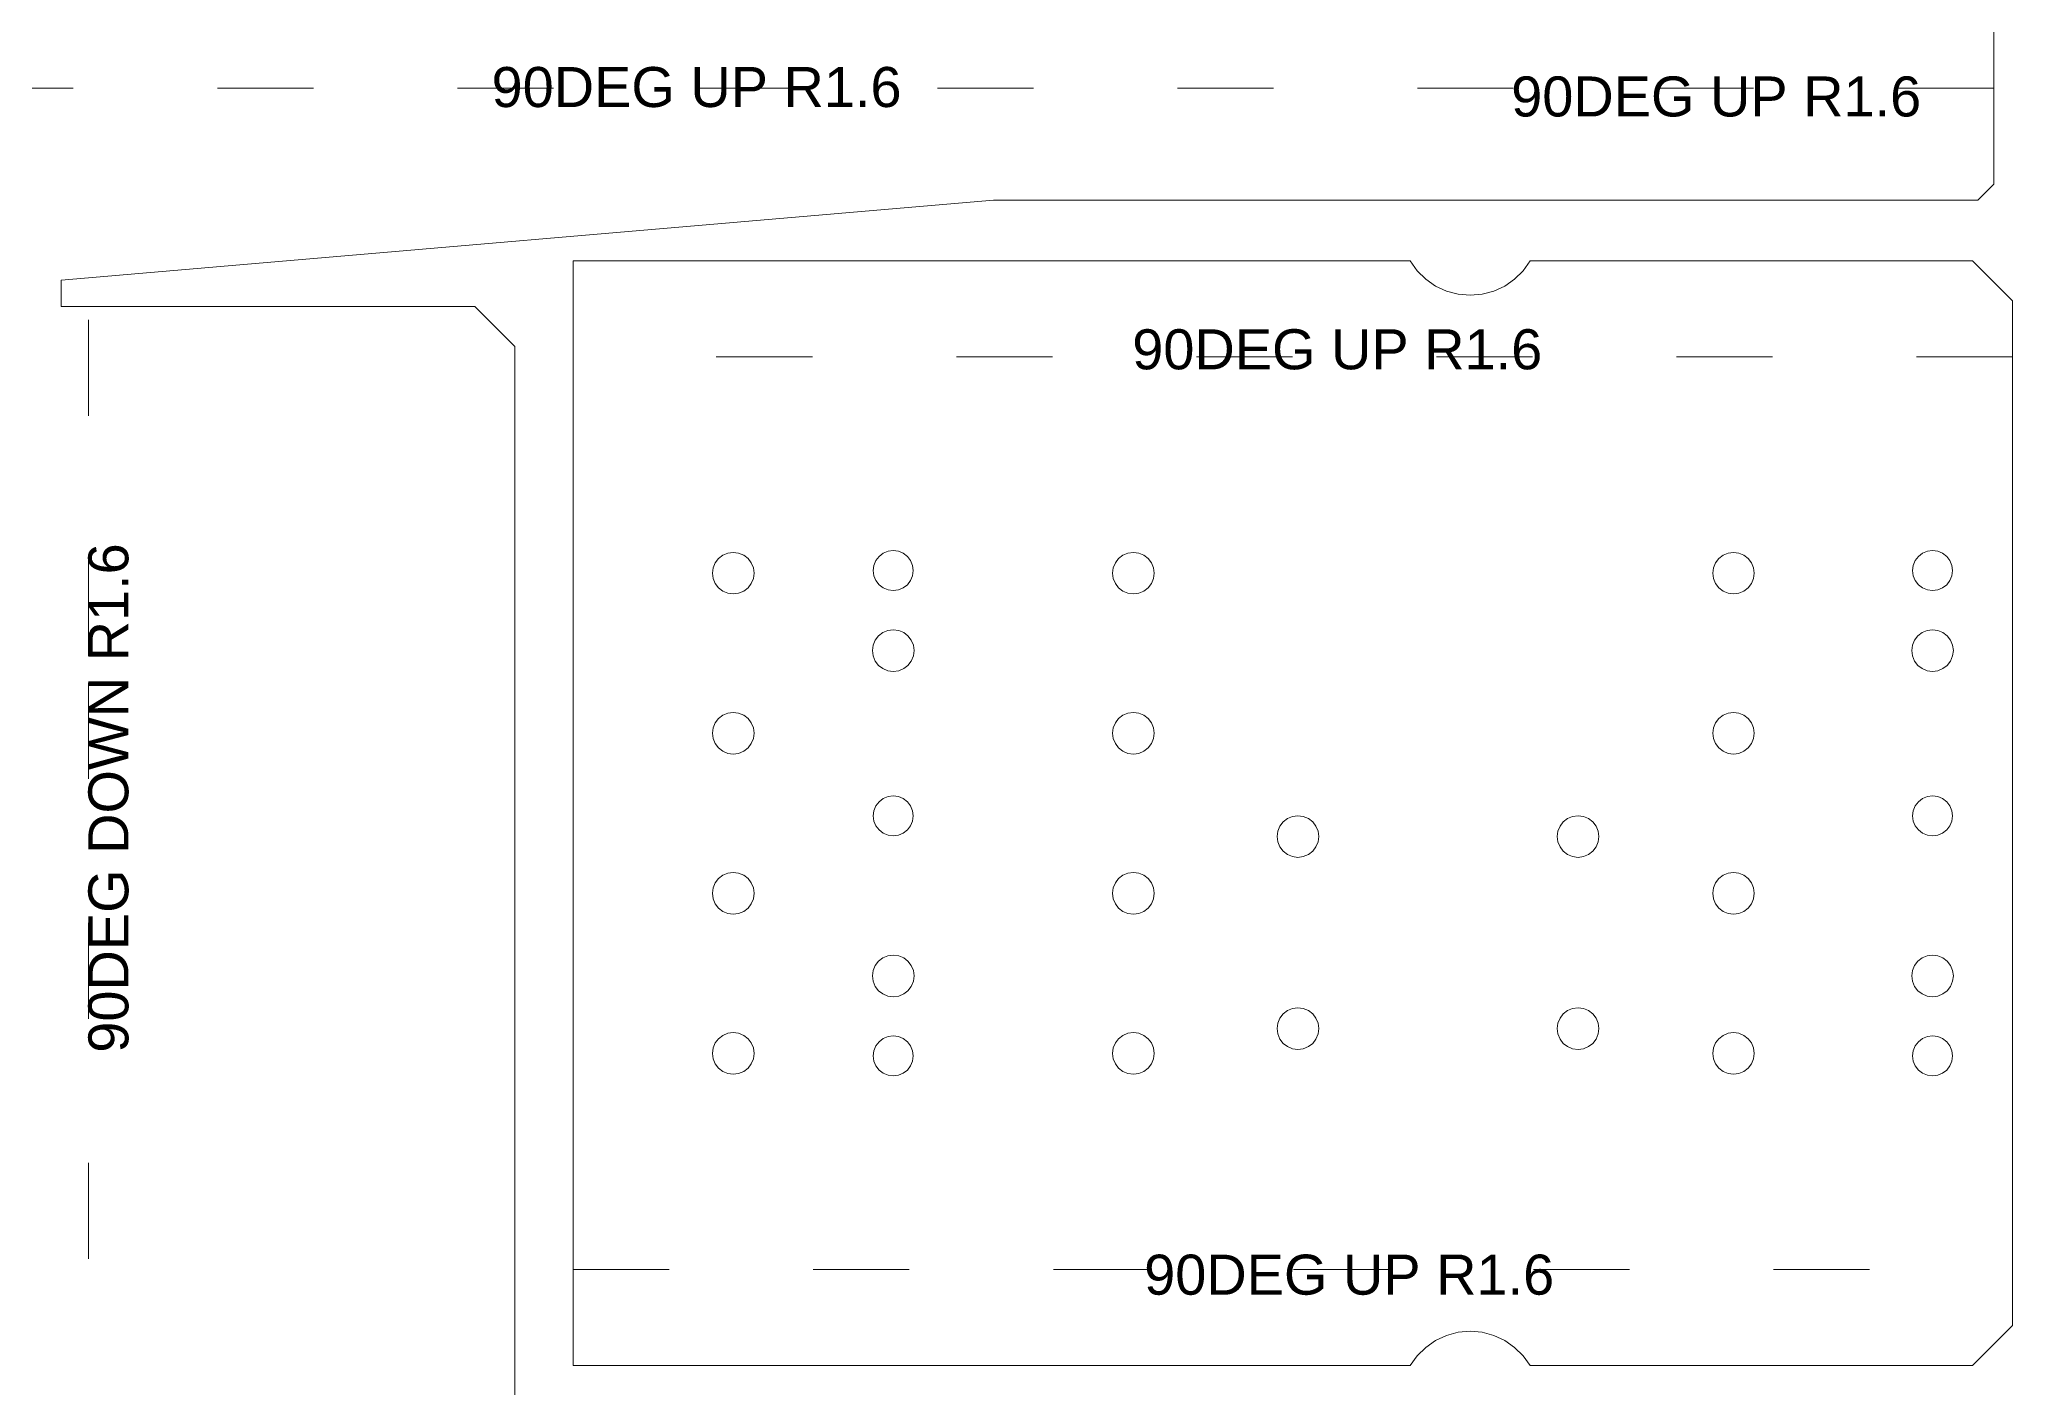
# Model space of a CAD drawing. Extents: x -21 to 705, y 870 to 3200.
# Drawn here: x 131.9 to 378.5, y 2863.4 to 3031.8 of the extents above; entities that cross this region are included whole.
import ezdxf

# ---------------------------------------------------------------- set-up
doc = ezdxf.new("R2010")
doc.units = 0
doc.linetypes.add('ACAD_ISO03W100', pattern=[30, 12, -18])
doc.layers.get('0').update_dxf_attribs({"lineweight": 25, "true_color": 0xffffff})
doc.layers.add('Layer0', color=7, linetype='BYLAYER', lineweight=5)
doc.styles.add('textstyle0', font='')
doc.styles.add('textstyle1', font='')
doc.styles.add('textstyle19', font='')
doc.styles.add('textstyle22', font='')
doc.styles.add('textstyle23', font='')
doc.styles.get('textstyle0').set_extended_font_data('Arial')
doc.styles.get('textstyle1').set_extended_font_data('Arial')
doc.styles.get('textstyle19').set_extended_font_data('Arial')
doc.styles.get('textstyle22').set_extended_font_data('Arial')
doc.styles.get('textstyle23').set_extended_font_data('Arial')

msp = doc.modelspace()

# ---------------------------------------------------------------- linework, layer by layer
at = {"layer": 'Layer0'}
for p, q in [((376.17, 3197.63), (376.17, 3025.74)), ((376.17, 3013.76), (376.17, 3025.74)), ((374.17, 3011.76), (376.17, 3013.76)), ((251.17, 3011.76), (134.67, 3001.76)), ((374.17, 3011.76), (251.17, 3011.76)), ((198.63, 3004.17), (303.25, 3004.17)), ((198.63, 3004.17), (198.65, 2992.17)), ((303.25, 3004.17), (304.12, 3002.94)), ((317.37, 3002.94), (318.23, 3004.17)), ((318.23, 3004.17), (373.53, 3004.17)), ((378.53, 2999.17), (373.53, 3004.17)), ((134.67, 3001.76), (134.67, 2998.46)), ((304.12, 3002.94), (305.19, 3001.88)), ((305.19, 3001.88), (306.42, 3001.02)), ((306.42, 3001.02), (307.79, 3000.38)), ((313.7, 3000.38), (315.06, 3001.02)), ((315.06, 3001.02), (316.3, 3001.88)), ((316.3, 3001.88), (317.37, 3002.94)), ((307.79, 3000.38), (309.24, 3000)), ((309.24, 3000), (310.74, 2999.87)), ((310.74, 2999.87), (312.24, 3000)), ((312.24, 3000), (313.7, 3000.38)), ((378.53, 2999.17), (378.53, 2992.17)), ((134.67, 2998.46), (137.2, 2998.46)), ((137.2, 2998.46), (138.05, 2998.46)), ((138.05, 2998.46), (186.34, 2998.46)), ((191.34, 2993.46), (186.34, 2998.46)), ((191.34, 2524.46), (191.34, 2993.46)), ((198.65, 2992.17), (198.65, 2878.13)), ((378.53, 2878.13), (378.53, 2992.17)), ((216.4, 2966.45), (216.14, 2965.82)), ((216.81, 2966.98), (216.4, 2966.45)), ((217.35, 2967.4), (216.81, 2966.98)), ((217.97, 2967.66), (217.35, 2967.4)), ((218.65, 2967.75), (217.97, 2967.66)), ((219.32, 2967.66), (218.65, 2967.75)), ((219.95, 2967.4), (219.32, 2967.66)), ((220.49, 2966.98), (219.95, 2967.4)), ((220.9, 2966.45), (220.49, 2966.98)), ((221.16, 2965.82), (220.9, 2966.45)), ((236.23, 2966.11), (236.48, 2966.72)), ((236.48, 2966.72), (236.88, 2967.23)), ((236.88, 2967.23), (237.4, 2967.63)), ((237.4, 2967.63), (238, 2967.88)), ((238, 2967.88), (238.65, 2967.97)), ((238.65, 2967.97), (239.29, 2967.88)), ((239.29, 2967.88), (239.9, 2967.63)), ((239.9, 2967.63), (240.41, 2967.23)), ((240.41, 2967.23), (240.81, 2966.72)), ((240.81, 2966.72), (241.06, 2966.11)), ((266.4, 2966.45), (266.14, 2965.82)), ((266.81, 2966.98), (266.4, 2966.45)), ((267.35, 2967.4), (266.81, 2966.98)), ((267.97, 2967.66), (267.35, 2967.4)), ((268.65, 2967.75), (267.97, 2967.66)), ((269.32, 2967.66), (268.65, 2967.75)), ((269.95, 2967.4), (269.32, 2967.66)), ((270.49, 2966.98), (269.95, 2967.4)), ((270.9, 2966.45), (270.49, 2966.98)), ((271.16, 2965.82), (270.9, 2966.45)), ((341.4, 2966.45), (341.14, 2965.82)), ((341.81, 2966.98), (341.4, 2966.45)), ((342.35, 2967.4), (341.81, 2966.98)), ((342.97, 2967.66), (342.35, 2967.4)), ((343.65, 2967.75), (342.97, 2967.66)), ((344.32, 2967.66), (343.65, 2967.75)), ((344.95, 2967.4), (344.32, 2967.66)), ((345.49, 2966.98), (344.95, 2967.4)), ((345.9, 2966.45), (345.49, 2966.98)), ((346.16, 2965.82), (345.9, 2966.45)), ((366.11, 2966.11), (366.36, 2966.72)), ((366.36, 2966.72), (366.76, 2967.23)), ((366.76, 2967.23), (367.28, 2967.63)), ((367.28, 2967.63), (367.88, 2967.88)), ((367.88, 2967.88), (368.53, 2967.97)), ((368.53, 2967.97), (369.17, 2967.88)), ((369.17, 2967.88), (369.78, 2967.63)), ((369.78, 2967.63), (370.3, 2967.23)), ((370.3, 2967.23), (370.69, 2966.72)), ((370.69, 2966.72), (370.94, 2966.11)), ((216.14, 2965.82), (216.05, 2965.15)), ((216.05, 2965.15), (216.14, 2964.47)), ((216.14, 2964.47), (216.4, 2963.85)), ((220.9, 2963.85), (221.16, 2964.47)), ((221.25, 2965.15), (221.16, 2965.82)), ((221.16, 2964.47), (221.25, 2965.15)), ((236.15, 2965.47), (236.23, 2966.11)), ((236.23, 2964.82), (236.15, 2965.47)), ((236.48, 2964.22), (236.23, 2964.82)), ((236.88, 2963.7), (236.48, 2964.22)), ((240.81, 2964.22), (240.41, 2963.7)), ((241.06, 2964.82), (240.81, 2964.22)), ((241.06, 2966.11), (241.15, 2965.47)), ((241.15, 2965.47), (241.06, 2964.82)), ((266.14, 2965.82), (266.05, 2965.15)), ((266.05, 2965.15), (266.14, 2964.47)), ((266.14, 2964.47), (266.4, 2963.85)), ((270.9, 2963.85), (271.16, 2964.47)), ((271.25, 2965.15), (271.16, 2965.82)), ((271.16, 2964.47), (271.25, 2965.15)), ((341.14, 2965.82), (341.05, 2965.15)), ((341.05, 2965.15), (341.14, 2964.47)), ((341.14, 2964.47), (341.4, 2963.85)), ((345.9, 2963.85), (346.16, 2964.47)), ((346.25, 2965.15), (346.16, 2965.82)), ((346.16, 2964.47), (346.25, 2965.15)), ((366.03, 2965.47), (366.11, 2966.11)), ((366.11, 2964.82), (366.03, 2965.47)), ((366.36, 2964.22), (366.11, 2964.82)), ((366.76, 2963.7), (366.36, 2964.22)), ((370.69, 2964.22), (370.3, 2963.7)), ((370.94, 2964.82), (370.69, 2964.22)), ((370.94, 2966.11), (371.03, 2965.47)), ((371.03, 2965.47), (370.94, 2964.82)), ((216.4, 2963.85), (216.81, 2963.31)), ((216.81, 2963.31), (217.35, 2962.89)), ((217.35, 2962.89), (217.97, 2962.63)), ((217.97, 2962.63), (218.65, 2962.55)), ((218.65, 2962.55), (219.32, 2962.63)), ((219.32, 2962.63), (219.95, 2962.89)), ((219.95, 2962.89), (220.49, 2963.31)), ((220.49, 2963.31), (220.9, 2963.85)), ((237.4, 2963.3), (236.88, 2963.7)), ((238, 2963.05), (237.4, 2963.3)), ((238.65, 2962.97), (238, 2963.05)), ((239.29, 2963.05), (238.65, 2962.97)), ((239.9, 2963.3), (239.29, 2963.05)), ((240.41, 2963.7), (239.9, 2963.3)), ((266.4, 2963.85), (266.81, 2963.31)), ((266.81, 2963.31), (267.35, 2962.89)), ((267.35, 2962.89), (267.97, 2962.63)), ((267.97, 2962.63), (268.65, 2962.55)), ((268.65, 2962.55), (269.32, 2962.63)), ((269.32, 2962.63), (269.95, 2962.89)), ((269.95, 2962.89), (270.49, 2963.31)), ((270.49, 2963.31), (270.9, 2963.85)), ((341.4, 2963.85), (341.81, 2963.31)), ((341.81, 2963.31), (342.35, 2962.89)), ((342.35, 2962.89), (342.97, 2962.63)), ((342.97, 2962.63), (343.65, 2962.55)), ((343.65, 2962.55), (344.32, 2962.63)), ((344.32, 2962.63), (344.95, 2962.89)), ((344.95, 2962.89), (345.49, 2963.31)), ((345.49, 2963.31), (345.9, 2963.85)), ((367.28, 2963.3), (366.76, 2963.7)), ((367.88, 2963.05), (367.28, 2963.3)), ((368.53, 2962.97), (367.88, 2963.05)), ((369.17, 2963.05), (368.53, 2962.97)), ((369.78, 2963.3), (369.17, 2963.05)), ((370.3, 2963.7), (369.78, 2963.3)), ((236.13, 2956.14), (236.39, 2956.77)), ((236.39, 2956.77), (236.81, 2957.31)), ((236.81, 2957.31), (237.35, 2957.72)), ((237.35, 2957.72), (237.97, 2957.98)), ((237.97, 2957.98), (238.65, 2958.07)), ((238.65, 2958.07), (239.32, 2957.98)), ((239.32, 2957.98), (239.95, 2957.72)), ((239.95, 2957.72), (240.48, 2957.31)), ((240.48, 2957.31), (240.9, 2956.77)), ((240.9, 2956.77), (241.16, 2956.14)), ((366.02, 2956.14), (366.28, 2956.77)), ((366.28, 2956.77), (366.69, 2957.31)), ((366.69, 2957.31), (367.23, 2957.72)), ((367.23, 2957.72), (367.85, 2957.98)), ((367.85, 2957.98), (368.53, 2958.07)), ((368.53, 2958.07), (369.2, 2957.98)), ((369.2, 2957.98), (369.83, 2957.72)), ((369.83, 2957.72), (370.37, 2957.31)), ((370.37, 2957.31), (370.78, 2956.77)), ((370.78, 2956.77), (371.04, 2956.14)), ((236.05, 2955.47), (236.13, 2956.14)), ((236.13, 2954.8), (236.05, 2955.47)), ((236.39, 2954.17), (236.13, 2954.8)), ((236.81, 2953.63), (236.39, 2954.17)), ((240.9, 2954.17), (240.48, 2953.63)), ((241.16, 2954.8), (240.9, 2954.17)), ((241.16, 2956.14), (241.25, 2955.47)), ((241.25, 2955.47), (241.16, 2954.8)), ((365.93, 2955.47), (366.02, 2956.14)), ((366.02, 2954.8), (365.93, 2955.47)), ((366.28, 2954.17), (366.02, 2954.8)), ((366.69, 2953.63), (366.28, 2954.17)), ((370.78, 2954.17), (370.37, 2953.63)), ((371.04, 2954.8), (370.78, 2954.17)), ((371.04, 2956.14), (371.13, 2955.47)), ((371.13, 2955.47), (371.04, 2954.8)), ((237.35, 2953.22), (236.81, 2953.63)), ((237.97, 2952.96), (237.35, 2953.22)), ((238.65, 2952.87), (237.97, 2952.96)), ((239.32, 2952.96), (238.65, 2952.87)), ((239.95, 2953.22), (239.32, 2952.96)), ((240.48, 2953.63), (239.95, 2953.22)), ((367.23, 2953.22), (366.69, 2953.63)), ((367.85, 2952.96), (367.23, 2953.22)), ((368.53, 2952.87), (367.85, 2952.96)), ((369.2, 2952.96), (368.53, 2952.87)), ((369.83, 2953.22), (369.2, 2952.96)), ((370.37, 2953.63), (369.83, 2953.22)), ((216.81, 2946.98), (216.4, 2946.45)), ((217.35, 2947.4), (216.81, 2946.98)), ((217.97, 2947.66), (217.35, 2947.4)), ((218.65, 2947.75), (217.97, 2947.66)), ((219.32, 2947.66), (218.65, 2947.75)), ((219.95, 2947.4), (219.32, 2947.66)), ((220.49, 2946.98), (219.95, 2947.4)), ((220.9, 2946.45), (220.49, 2946.98)), ((266.81, 2946.98), (266.4, 2946.45)), ((267.35, 2947.4), (266.81, 2946.98)), ((267.97, 2947.66), (267.35, 2947.4)), ((268.65, 2947.75), (267.97, 2947.66)), ((269.32, 2947.66), (268.65, 2947.75)), ((269.95, 2947.4), (269.32, 2947.66)), ((270.49, 2946.98), (269.95, 2947.4)), ((270.9, 2946.45), (270.49, 2946.98)), ((341.81, 2946.98), (341.4, 2946.45)), ((342.35, 2947.4), (341.81, 2946.98)), ((342.97, 2947.66), (342.35, 2947.4)), ((343.65, 2947.75), (342.97, 2947.66)), ((344.32, 2947.66), (343.65, 2947.75)), ((344.95, 2947.4), (344.32, 2947.66)), ((345.49, 2946.98), (344.95, 2947.4)), ((345.9, 2946.45), (345.49, 2946.98)), ((216.14, 2945.82), (216.05, 2945.15)), ((216.05, 2945.15), (216.14, 2944.47)), ((216.4, 2946.45), (216.14, 2945.82)), ((216.14, 2944.47), (216.4, 2943.85)), ((221.16, 2945.82), (220.9, 2946.45)), ((220.9, 2943.85), (221.16, 2944.47)), ((221.25, 2945.15), (221.16, 2945.82)), ((221.16, 2944.47), (221.25, 2945.15)), ((266.14, 2945.82), (266.05, 2945.15)), ((266.05, 2945.15), (266.14, 2944.47)), ((266.4, 2946.45), (266.14, 2945.82)), ((266.14, 2944.47), (266.4, 2943.85)), ((271.16, 2945.82), (270.9, 2946.45)), ((270.9, 2943.85), (271.16, 2944.47)), ((271.25, 2945.15), (271.16, 2945.82)), ((271.16, 2944.47), (271.25, 2945.15)), ((341.14, 2945.82), (341.05, 2945.15)), ((341.05, 2945.15), (341.14, 2944.47)), ((341.4, 2946.45), (341.14, 2945.82)), ((341.14, 2944.47), (341.4, 2943.85)), ((346.16, 2945.82), (345.9, 2946.45)), ((345.9, 2943.85), (346.16, 2944.47)), ((346.25, 2945.15), (346.16, 2945.82)), ((346.16, 2944.47), (346.25, 2945.15)), ((216.4, 2943.85), (216.81, 2943.31)), ((216.81, 2943.31), (217.35, 2942.89)), ((217.35, 2942.89), (217.97, 2942.63)), ((217.97, 2942.63), (218.65, 2942.55)), ((218.65, 2942.55), (219.32, 2942.63)), ((219.32, 2942.63), (219.95, 2942.89)), ((219.95, 2942.89), (220.49, 2943.31)), ((220.49, 2943.31), (220.9, 2943.85)), ((266.4, 2943.85), (266.81, 2943.31)), ((266.81, 2943.31), (267.35, 2942.89)), ((267.35, 2942.89), (267.97, 2942.63)), ((267.97, 2942.63), (268.65, 2942.55)), ((268.65, 2942.55), (269.32, 2942.63)), ((269.32, 2942.63), (269.95, 2942.89)), ((269.95, 2942.89), (270.49, 2943.31)), ((270.49, 2943.31), (270.9, 2943.85)), ((341.4, 2943.85), (341.81, 2943.31)), ((341.81, 2943.31), (342.35, 2942.89)), ((342.35, 2942.89), (342.97, 2942.63)), ((342.97, 2942.63), (343.65, 2942.55)), ((343.65, 2942.55), (344.32, 2942.63)), ((344.32, 2942.63), (344.95, 2942.89)), ((344.95, 2942.89), (345.49, 2943.31)), ((345.49, 2943.31), (345.9, 2943.85)), ((236.88, 2936.59), (237.4, 2936.99)), ((237.4, 2936.99), (238, 2937.24)), ((238, 2937.24), (238.65, 2937.33)), ((238.65, 2937.33), (239.29, 2937.24)), ((239.29, 2937.24), (239.9, 2936.99)), ((239.9, 2936.99), (240.41, 2936.59)), ((366.76, 2936.59), (367.28, 2936.99)), ((367.28, 2936.99), (367.88, 2937.24)), ((367.88, 2937.24), (368.53, 2937.33)), ((368.53, 2937.33), (369.17, 2937.24)), ((369.17, 2937.24), (369.78, 2936.99)), ((369.78, 2936.99), (370.3, 2936.59)), ((236.15, 2934.83), (236.23, 2935.47)), ((236.23, 2934.18), (236.15, 2934.83)), ((236.23, 2935.47), (236.48, 2936.08)), ((236.48, 2936.08), (236.88, 2936.59)), ((240.41, 2936.59), (240.81, 2936.08)), ((240.81, 2936.08), (241.06, 2935.47)), ((241.06, 2935.47), (241.15, 2934.83)), ((241.15, 2934.83), (241.06, 2934.18)), ((287.92, 2934.49), (287.38, 2934.08)), ((288.55, 2934.75), (287.92, 2934.49)), ((289.22, 2934.84), (288.55, 2934.75)), ((289.89, 2934.75), (289.22, 2934.84)), ((290.52, 2934.49), (289.89, 2934.75)), ((291.06, 2934.08), (290.52, 2934.49)), ((322.92, 2934.49), (322.38, 2934.08)), ((323.55, 2934.75), (322.92, 2934.49)), ((324.22, 2934.84), (323.55, 2934.75)), ((324.89, 2934.75), (324.22, 2934.84)), ((325.52, 2934.49), (324.89, 2934.75)), ((326.06, 2934.08), (325.52, 2934.49)), ((366.03, 2934.83), (366.11, 2935.47)), ((366.11, 2934.18), (366.03, 2934.83)), ((366.11, 2935.47), (366.36, 2936.08)), ((366.36, 2936.08), (366.76, 2936.59)), ((370.3, 2936.59), (370.69, 2936.08)), ((370.69, 2936.08), (370.94, 2935.47)), ((370.94, 2935.47), (371.03, 2934.83)), ((371.03, 2934.83), (370.94, 2934.18)), ((236.48, 2933.58), (236.23, 2934.18)), ((236.88, 2933.06), (236.48, 2933.58)), ((237.4, 2932.66), (236.88, 2933.06)), ((238, 2932.41), (237.4, 2932.66)), ((238.65, 2932.33), (238, 2932.41)), ((239.29, 2932.41), (238.65, 2932.33)), ((239.9, 2932.66), (239.29, 2932.41)), ((240.41, 2933.06), (239.9, 2932.66)), ((240.81, 2933.58), (240.41, 2933.06)), ((241.06, 2934.18), (240.81, 2933.58)), ((286.71, 2932.91), (286.62, 2932.24)), ((286.62, 2932.24), (286.71, 2931.57)), ((286.97, 2933.54), (286.71, 2932.91)), ((287.38, 2934.08), (286.97, 2933.54)), ((291.47, 2933.54), (291.06, 2934.08)), ((291.73, 2932.91), (291.47, 2933.54)), ((291.82, 2932.24), (291.73, 2932.91)), ((291.73, 2931.57), (291.82, 2932.24)), ((321.71, 2932.91), (321.62, 2932.24)), ((321.62, 2932.24), (321.71, 2931.57)), ((321.97, 2933.54), (321.71, 2932.91)), ((322.38, 2934.08), (321.97, 2933.54)), ((326.47, 2933.54), (326.06, 2934.08)), ((326.73, 2932.91), (326.47, 2933.54)), ((326.82, 2932.24), (326.73, 2932.91)), ((326.73, 2931.57), (326.82, 2932.24)), ((366.36, 2933.58), (366.11, 2934.18)), ((366.76, 2933.06), (366.36, 2933.58)), ((367.28, 2932.66), (366.76, 2933.06)), ((367.88, 2932.41), (367.28, 2932.66)), ((368.53, 2932.33), (367.88, 2932.41)), ((369.17, 2932.41), (368.53, 2932.33)), ((369.78, 2932.66), (369.17, 2932.41)), ((370.3, 2933.06), (369.78, 2932.66)), ((370.69, 2933.58), (370.3, 2933.06)), ((370.94, 2934.18), (370.69, 2933.58)), ((286.71, 2931.57), (286.97, 2930.94)), ((286.97, 2930.94), (287.38, 2930.4)), ((287.38, 2930.4), (287.92, 2929.99)), ((287.92, 2929.99), (288.55, 2929.73)), ((288.55, 2929.73), (289.22, 2929.64)), ((289.22, 2929.64), (289.89, 2929.73)), ((289.89, 2929.73), (290.52, 2929.99)), ((290.52, 2929.99), (291.06, 2930.4)), ((291.06, 2930.4), (291.47, 2930.94)), ((291.47, 2930.94), (291.73, 2931.57)), ((321.71, 2931.57), (321.97, 2930.94)), ((321.97, 2930.94), (322.38, 2930.4)), ((322.38, 2930.4), (322.92, 2929.99)), ((322.92, 2929.99), (323.55, 2929.73)), ((323.55, 2929.73), (324.22, 2929.64)), ((324.22, 2929.64), (324.89, 2929.73)), ((324.89, 2929.73), (325.52, 2929.99)), ((325.52, 2929.99), (326.06, 2930.4)), ((326.06, 2930.4), (326.47, 2930.94)), ((326.47, 2930.94), (326.73, 2931.57)), ((217.35, 2927.4), (216.81, 2926.98)), ((217.97, 2927.66), (217.35, 2927.4)), ((218.65, 2927.75), (217.97, 2927.66)), ((219.32, 2927.66), (218.65, 2927.75)), ((219.95, 2927.4), (219.32, 2927.66)), ((220.49, 2926.98), (219.95, 2927.4)), ((267.35, 2927.4), (266.81, 2926.98)), ((267.97, 2927.66), (267.35, 2927.4)), ((268.65, 2927.75), (267.97, 2927.66)), ((269.32, 2927.66), (268.65, 2927.75)), ((269.95, 2927.4), (269.32, 2927.66)), ((270.49, 2926.98), (269.95, 2927.4)), ((342.35, 2927.4), (341.81, 2926.98)), ((342.97, 2927.66), (342.35, 2927.4)), ((343.65, 2927.75), (342.97, 2927.66)), ((344.32, 2927.66), (343.65, 2927.75)), ((344.95, 2927.4), (344.32, 2927.66)), ((345.49, 2926.98), (344.95, 2927.4)), ((216.14, 2925.82), (216.05, 2925.15)), ((216.05, 2925.15), (216.14, 2924.47)), ((216.4, 2926.45), (216.14, 2925.82)), ((216.81, 2926.98), (216.4, 2926.45)), ((220.9, 2926.45), (220.49, 2926.98)), ((221.16, 2925.82), (220.9, 2926.45)), ((221.25, 2925.15), (221.16, 2925.82)), ((221.16, 2924.47), (221.25, 2925.15)), ((266.14, 2925.82), (266.05, 2925.15)), ((266.05, 2925.15), (266.14, 2924.47)), ((266.4, 2926.45), (266.14, 2925.82)), ((266.81, 2926.98), (266.4, 2926.45)), ((270.9, 2926.45), (270.49, 2926.98)), ((271.16, 2925.82), (270.9, 2926.45)), ((271.25, 2925.15), (271.16, 2925.82)), ((271.16, 2924.47), (271.25, 2925.15)), ((341.14, 2925.82), (341.05, 2925.15)), ((341.05, 2925.15), (341.14, 2924.47)), ((341.4, 2926.45), (341.14, 2925.82)), ((341.81, 2926.98), (341.4, 2926.45)), ((345.9, 2926.45), (345.49, 2926.98)), ((346.16, 2925.82), (345.9, 2926.45)), ((346.25, 2925.15), (346.16, 2925.82)), ((346.16, 2924.47), (346.25, 2925.15)), ((216.14, 2924.47), (216.4, 2923.85)), ((216.4, 2923.85), (216.81, 2923.31)), ((216.81, 2923.31), (217.35, 2922.89)), ((217.35, 2922.89), (217.97, 2922.63)), ((217.97, 2922.63), (218.65, 2922.55)), ((218.65, 2922.55), (219.32, 2922.63)), ((219.32, 2922.63), (219.95, 2922.89)), ((219.95, 2922.89), (220.49, 2923.31)), ((220.49, 2923.31), (220.9, 2923.85)), ((220.9, 2923.85), (221.16, 2924.47)), ((266.14, 2924.47), (266.4, 2923.85)), ((266.4, 2923.85), (266.81, 2923.31)), ((266.81, 2923.31), (267.35, 2922.89)), ((267.35, 2922.89), (267.97, 2922.63)), ((267.97, 2922.63), (268.65, 2922.55)), ((268.65, 2922.55), (269.32, 2922.63)), ((269.32, 2922.63), (269.95, 2922.89)), ((269.95, 2922.89), (270.49, 2923.31)), ((270.49, 2923.31), (270.9, 2923.85)), ((270.9, 2923.85), (271.16, 2924.47)), ((341.14, 2924.47), (341.4, 2923.85)), ((341.4, 2923.85), (341.81, 2923.31)), ((341.81, 2923.31), (342.35, 2922.89)), ((342.35, 2922.89), (342.97, 2922.63)), ((342.97, 2922.63), (343.65, 2922.55)), ((343.65, 2922.55), (344.32, 2922.63)), ((344.32, 2922.63), (344.95, 2922.89)), ((344.95, 2922.89), (345.49, 2923.31)), ((345.49, 2923.31), (345.9, 2923.85)), ((345.9, 2923.85), (346.16, 2924.47)), ((237.35, 2917.07), (237.97, 2917.33)), ((237.97, 2917.33), (238.65, 2917.42)), ((238.65, 2917.42), (239.32, 2917.33)), ((239.32, 2917.33), (239.95, 2917.07)), ((367.23, 2917.07), (367.85, 2917.33)), ((367.85, 2917.33), (368.53, 2917.42)), ((368.53, 2917.42), (369.2, 2917.33)), ((369.2, 2917.33), (369.83, 2917.07)), ((236.05, 2914.82), (236.13, 2915.49)), ((236.13, 2914.15), (236.05, 2914.82)), ((236.13, 2915.49), (236.39, 2916.12)), ((236.39, 2916.12), (236.81, 2916.66)), ((236.81, 2916.66), (237.35, 2917.07)), ((239.95, 2917.07), (240.48, 2916.66)), ((240.48, 2916.66), (240.9, 2916.12)), ((240.9, 2916.12), (241.16, 2915.49)), ((241.16, 2915.49), (241.25, 2914.82)), ((241.25, 2914.82), (241.16, 2914.15)), ((365.93, 2914.82), (366.02, 2915.49)), ((366.02, 2914.15), (365.93, 2914.82)), ((366.02, 2915.49), (366.28, 2916.12)), ((366.28, 2916.12), (366.69, 2916.66)), ((366.69, 2916.66), (367.23, 2917.07)), ((369.83, 2917.07), (370.37, 2916.66)), ((370.37, 2916.66), (370.78, 2916.12)), ((370.78, 2916.12), (371.04, 2915.49)), ((371.04, 2915.49), (371.13, 2914.82)), ((371.13, 2914.82), (371.04, 2914.15)), ((236.39, 2913.52), (236.13, 2914.15)), ((236.81, 2912.98), (236.39, 2913.52)), ((237.35, 2912.57), (236.81, 2912.98)), ((237.97, 2912.31), (237.35, 2912.57)), ((238.65, 2912.22), (237.97, 2912.31)), ((239.32, 2912.31), (238.65, 2912.22)), ((239.95, 2912.57), (239.32, 2912.31)), ((240.48, 2912.98), (239.95, 2912.57)), ((240.9, 2913.52), (240.48, 2912.98)), ((241.16, 2914.15), (240.9, 2913.52)), ((366.28, 2913.52), (366.02, 2914.15)), ((366.69, 2912.98), (366.28, 2913.52)), ((367.23, 2912.57), (366.69, 2912.98)), ((367.85, 2912.31), (367.23, 2912.57)), ((368.53, 2912.22), (367.85, 2912.31)), ((369.2, 2912.31), (368.53, 2912.22)), ((369.83, 2912.57), (369.2, 2912.31)), ((370.37, 2912.98), (369.83, 2912.57)), ((370.78, 2913.52), (370.37, 2912.98)), ((371.04, 2914.15), (370.78, 2913.52)), ((287.38, 2910.08), (286.97, 2909.54)), ((287.92, 2910.49), (287.38, 2910.08)), ((288.55, 2910.75), (287.92, 2910.49)), ((289.22, 2910.84), (288.55, 2910.75)), ((289.89, 2910.75), (289.22, 2910.84)), ((290.52, 2910.49), (289.89, 2910.75)), ((291.06, 2910.08), (290.52, 2910.49)), ((291.47, 2909.54), (291.06, 2910.08)), ((322.38, 2910.08), (321.97, 2909.54)), ((322.92, 2910.49), (322.38, 2910.08)), ((323.55, 2910.75), (322.92, 2910.49)), ((324.22, 2910.84), (323.55, 2910.75)), ((324.89, 2910.75), (324.22, 2910.84)), ((325.52, 2910.49), (324.89, 2910.75)), ((326.06, 2910.08), (325.52, 2910.49)), ((326.47, 2909.54), (326.06, 2910.08)), ((217.35, 2907.4), (216.81, 2906.98)), ((217.97, 2907.66), (217.35, 2907.4)), ((218.65, 2907.75), (217.97, 2907.66)), ((219.32, 2907.66), (218.65, 2907.75)), ((219.95, 2907.4), (219.32, 2907.66)), ((220.49, 2906.98), (219.95, 2907.4)), ((238, 2907.24), (238.65, 2907.33)), ((238.65, 2907.33), (239.29, 2907.24)), ((267.35, 2907.4), (266.81, 2906.98)), ((267.97, 2907.66), (267.35, 2907.4)), ((268.65, 2907.75), (267.97, 2907.66)), ((269.32, 2907.66), (268.65, 2907.75)), ((269.95, 2907.4), (269.32, 2907.66)), ((270.49, 2906.98), (269.95, 2907.4)), ((286.71, 2908.91), (286.62, 2908.24)), ((286.62, 2908.24), (286.71, 2907.57)), ((286.97, 2909.54), (286.71, 2908.91)), ((286.71, 2907.57), (286.97, 2906.94)), ((291.73, 2908.91), (291.47, 2909.54)), ((291.47, 2906.94), (291.73, 2907.57)), ((291.82, 2908.24), (291.73, 2908.91)), ((291.73, 2907.57), (291.82, 2908.24)), ((321.71, 2908.91), (321.62, 2908.24)), ((321.62, 2908.24), (321.71, 2907.57)), ((321.97, 2909.54), (321.71, 2908.91)), ((321.71, 2907.57), (321.97, 2906.94)), ((326.73, 2908.91), (326.47, 2909.54)), ((326.47, 2906.94), (326.73, 2907.57)), ((326.82, 2908.24), (326.73, 2908.91)), ((326.73, 2907.57), (326.82, 2908.24)), ((342.35, 2907.4), (341.81, 2906.98)), ((342.97, 2907.66), (342.35, 2907.4)), ((343.65, 2907.75), (342.97, 2907.66)), ((344.32, 2907.66), (343.65, 2907.75)), ((344.95, 2907.4), (344.32, 2907.66)), ((345.49, 2906.98), (344.95, 2907.4)), ((367.88, 2907.24), (368.53, 2907.33)), ((368.53, 2907.33), (369.17, 2907.24)), ((216.14, 2905.82), (216.05, 2905.15)), ((216.05, 2905.15), (216.14, 2904.47)), ((216.4, 2906.45), (216.14, 2905.82)), ((216.81, 2906.98), (216.4, 2906.45)), ((220.9, 2906.45), (220.49, 2906.98)), ((221.16, 2905.82), (220.9, 2906.45)), ((221.25, 2905.15), (221.16, 2905.82)), ((221.16, 2904.47), (221.25, 2905.15)), ((236.15, 2904.83), (236.23, 2905.47)), ((236.23, 2904.18), (236.15, 2904.83)), ((236.23, 2905.47), (236.48, 2906.08)), ((236.48, 2906.08), (236.88, 2906.59)), ((236.88, 2906.59), (237.4, 2906.99)), ((237.4, 2906.99), (238, 2907.24)), ((239.29, 2907.24), (239.9, 2906.99)), ((239.9, 2906.99), (240.41, 2906.59)), ((240.41, 2906.59), (240.81, 2906.08)), ((240.81, 2906.08), (241.06, 2905.47)), ((241.06, 2905.47), (241.15, 2904.83)), ((241.15, 2904.83), (241.06, 2904.18)), ((266.14, 2905.82), (266.05, 2905.15)), ((266.05, 2905.15), (266.14, 2904.47)), ((266.4, 2906.45), (266.14, 2905.82)), ((266.81, 2906.98), (266.4, 2906.45)), ((270.9, 2906.45), (270.49, 2906.98)), ((271.16, 2905.82), (270.9, 2906.45)), ((271.25, 2905.15), (271.16, 2905.82)), ((271.16, 2904.47), (271.25, 2905.15)), ((286.97, 2906.94), (287.38, 2906.4)), ((287.38, 2906.4), (287.92, 2905.99)), ((287.92, 2905.99), (288.55, 2905.73)), ((288.55, 2905.73), (289.22, 2905.64)), ((289.22, 2905.64), (289.89, 2905.73)), ((289.89, 2905.73), (290.52, 2905.99)), ((290.52, 2905.99), (291.06, 2906.4)), ((291.06, 2906.4), (291.47, 2906.94)), ((321.97, 2906.94), (322.38, 2906.4)), ((322.38, 2906.4), (322.92, 2905.99)), ((322.92, 2905.99), (323.55, 2905.73)), ((323.55, 2905.73), (324.22, 2905.64)), ((324.22, 2905.64), (324.89, 2905.73)), ((324.89, 2905.73), (325.52, 2905.99)), ((325.52, 2905.99), (326.06, 2906.4)), ((326.06, 2906.4), (326.47, 2906.94)), ((341.14, 2905.82), (341.05, 2905.15)), ((341.05, 2905.15), (341.14, 2904.47)), ((341.4, 2906.45), (341.14, 2905.82)), ((341.81, 2906.98), (341.4, 2906.45)), ((345.9, 2906.45), (345.49, 2906.98)), ((346.16, 2905.82), (345.9, 2906.45)), ((346.25, 2905.15), (346.16, 2905.82)), ((346.16, 2904.47), (346.25, 2905.15)), ((366.03, 2904.83), (366.11, 2905.47)), ((366.11, 2904.18), (366.03, 2904.83)), ((366.11, 2905.47), (366.36, 2906.08)), ((366.36, 2906.08), (366.76, 2906.59)), ((366.76, 2906.59), (367.28, 2906.99)), ((367.28, 2906.99), (367.88, 2907.24)), ((369.17, 2907.24), (369.78, 2906.99)), ((369.78, 2906.99), (370.3, 2906.59)), ((370.3, 2906.59), (370.69, 2906.08)), ((370.69, 2906.08), (370.94, 2905.47)), ((370.94, 2905.47), (371.03, 2904.83)), ((371.03, 2904.83), (370.94, 2904.18)), ((216.14, 2904.47), (216.4, 2903.85)), ((216.4, 2903.85), (216.81, 2903.31)), ((216.81, 2903.31), (217.35, 2902.89)), ((217.35, 2902.89), (217.97, 2902.63)), ((217.97, 2902.63), (218.65, 2902.55)), ((218.65, 2902.55), (219.32, 2902.63)), ((219.32, 2902.63), (219.95, 2902.89)), ((219.95, 2902.89), (220.49, 2903.31)), ((220.49, 2903.31), (220.9, 2903.85)), ((220.9, 2903.85), (221.16, 2904.47)), ((236.48, 2903.58), (236.23, 2904.18)), ((236.88, 2903.06), (236.48, 2903.58)), ((237.4, 2902.66), (236.88, 2903.06)), ((238, 2902.41), (237.4, 2902.66)), ((238.65, 2902.33), (238, 2902.41)), ((239.29, 2902.41), (238.65, 2902.33)), ((239.9, 2902.66), (239.29, 2902.41)), ((240.41, 2903.06), (239.9, 2902.66)), ((240.81, 2903.58), (240.41, 2903.06)), ((241.06, 2904.18), (240.81, 2903.58)), ((266.14, 2904.47), (266.4, 2903.85)), ((266.4, 2903.85), (266.81, 2903.31)), ((266.81, 2903.31), (267.35, 2902.89)), ((267.35, 2902.89), (267.97, 2902.63)), ((267.97, 2902.63), (268.65, 2902.55)), ((268.65, 2902.55), (269.32, 2902.63)), ((269.32, 2902.63), (269.95, 2902.89)), ((269.95, 2902.89), (270.49, 2903.31)), ((270.49, 2903.31), (270.9, 2903.85)), ((270.9, 2903.85), (271.16, 2904.47)), ((341.14, 2904.47), (341.4, 2903.85)), ((341.4, 2903.85), (341.81, 2903.31)), ((341.81, 2903.31), (342.35, 2902.89)), ((342.35, 2902.89), (342.97, 2902.63)), ((342.97, 2902.63), (343.65, 2902.55)), ((343.65, 2902.55), (344.32, 2902.63)), ((344.32, 2902.63), (344.95, 2902.89)), ((344.95, 2902.89), (345.49, 2903.31)), ((345.49, 2903.31), (345.9, 2903.85)), ((345.9, 2903.85), (346.16, 2904.47)), ((366.36, 2903.58), (366.11, 2904.18)), ((366.76, 2903.06), (366.36, 2903.58)), ((367.28, 2902.66), (366.76, 2903.06)), ((367.88, 2902.41), (367.28, 2902.66)), ((368.53, 2902.33), (367.88, 2902.41)), ((369.17, 2902.41), (368.53, 2902.33)), ((369.78, 2902.66), (369.17, 2902.41)), ((370.3, 2903.06), (369.78, 2902.66)), ((370.69, 2903.58), (370.3, 2903.06)), ((370.94, 2904.18), (370.69, 2903.58)), ((198.63, 2866.13), (198.65, 2878.13)), ((378.53, 2871.13), (378.53, 2878.13)), ((307.79, 2869.91), (309.24, 2870.3)), ((309.24, 2870.3), (310.74, 2870.43)), ((310.74, 2870.43), (312.24, 2870.3)), ((312.24, 2870.3), (313.7, 2869.91)), ((378.53, 2871.13), (373.53, 2866.13)), ((304.12, 2867.35), (305.19, 2868.41)), ((305.19, 2868.41), (306.42, 2869.27)), ((306.42, 2869.27), (307.79, 2869.91)), ((313.7, 2869.91), (315.06, 2869.27)), ((315.06, 2869.27), (316.3, 2868.41)), ((316.3, 2868.41), (317.37, 2867.35)), ((198.63, 2866.13), (303.25, 2866.13)), ((303.25, 2866.13), (304.12, 2867.35)), ((317.37, 2867.35), (318.23, 2866.13)), ((318.23, 2866.13), (373.53, 2866.13))]:
    msp.add_line(p, q, dxfattribs=at)
at = {"layer": 'Layer0', "color": 2, "linetype": 'ACAD_ISO03W100', "true_color": 0xffff00}
for p, q in [((376.17, 3025.74), (99.99, 3025.74)), ((138.05, 2954.81), (138.05, 2998.46)), ((378.53, 2992.17), (198.65, 2992.17)), ((138.05, 2519.46), (138.05, 2954.81)), ((198.65, 2878.13), (378.53, 2878.13))]:
    msp.add_line(p, q, dxfattribs=at)

# ---------------------------------------------------------------- texts
at = {"char_height": 1, "attachment_point": 1}
for insert, style in [((188.44, 3028.39), 'textstyle22'), ((315.87, 3027.21), 'textstyle23'), ((268.51, 2995.62), 'textstyle0'), ((270, 2880), 'textstyle1')]:
    msp.add_mtext('\\H5;90DEG UP R1.6', dxfattribs=dict(at, insert=insert, style=style))
at = {"insert": (138.05, 2905.23), "char_height": 1, "attachment_point": 1, "rotation": 90, "style": 'textstyle19'}
msp.add_mtext('\\H5;90DEG DOWN R1.6', dxfattribs=at)

doc.saveas('drawing.dxf')
